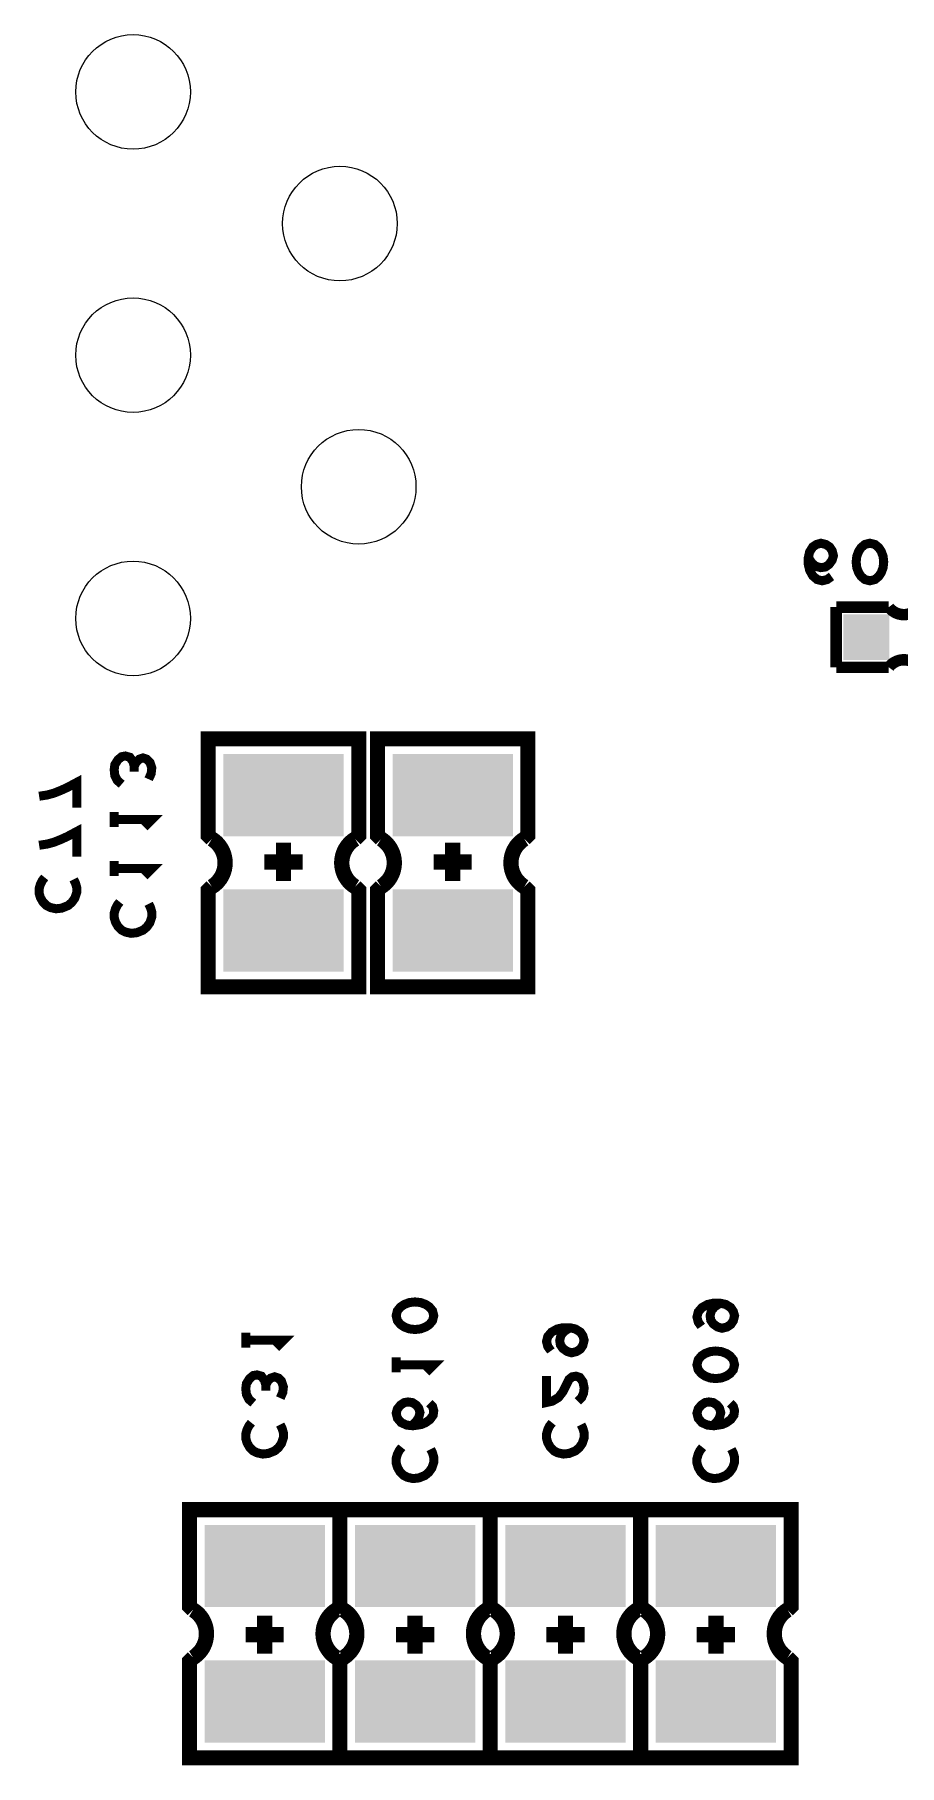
# Model space of a CAD drawing. Extents: x 0 to 200, y -10 to 130.
# Drawn here: x 77.19 to 88.69, y 23 to 46.01 of the extents above; entities that cross this region are included whole.
import ezdxf

# ---------------------------------------------------------------- set-up
doc = ezdxf.new("R2010")
doc.units = 0
doc.layers.get('0').update_dxf_attribs({"linetype": 'CONTINUOUS'})
doc.layers.add('MASK_BOTTOM_ART', color=6, linetype='CONTINUOUS')
doc.layers.add('SILK_BOTTOM_ART', color=5, linetype='CONTINUOUS')

# ---------------------------------------------------------------- blocks, each defined once
blk = doc.blocks.new('SQUARE_586')
blk.add_solid([(0.3048, 0.3048), (0.3048, -0.3048), (-0.3048, 0.3048), (-0.3048, -0.3048)])
blk = doc.blocks.new('ROUND_572')
blk.add_circle((0, 0), 0.762)
blk = doc.blocks.new('RECTANGLE_569')
blk.add_solid([(0.8001, 0.5461), (0.8001, -0.5461), (-0.8001, 0.5461), (-0.8001, -0.5461)])

msp = doc.modelspace()

# ---------------------------------------------------------------- linework, layer by layer
at = {"layer": 'SILK_BOTTOM_ART'}
for points, const_width in [([(87.7881, 38.8083), (87.7297, 38.7667), (87.6631, 38.75), (87.5964, 38.7667), (87.5381, 38.8167), (87.4964, 38.8917), (87.4797, 38.9667), (87.4797, 39.0583), (87.4964, 39.1333), (87.5381, 39.2), (87.5881, 39.2333), (87.6464, 39.25), (87.7131, 39.2333), (87.7631, 39.2), (87.7964, 39.15), (87.8131, 39.0833), (87.7964, 39.025), (87.7547, 38.9667), (87.7047, 38.9333), (87.6464, 38.925), (87.5797, 38.9417), (87.5297, 38.9833), (87.4797, 39.0583)], 0.12), ([(88.2988, 39.25), (88.3655, 39.2333), (88.4155, 39.1917), (88.4488, 39.1417), (88.4738, 39.075), (88.4821, 39), (88.4738, 38.925), (88.4488, 38.8583), (88.4155, 38.8083), (88.3655, 38.7667), (88.2988, 38.75), (88.2321, 38.7667), (88.1821, 38.8083), (88.1488, 38.8583), (88.1238, 38.925), (88.1155, 39), (88.1238, 39.075), (88.1488, 39.1417), (88.1821, 39.1917), (88.2321, 39.2333), (88.2988, 39.25)], 0.12), ([(87.85, 38.4), (87.85, 37.6)], 0.1524), ([(88.55, 38.4), (87.85, 38.4)], 0.1524), ([(87.85, 37.6), (88.55, 37.6)], 0.1524), ([(81.4525, 35.3175), (81.5, 35.365), (81.5, 36.65), (79.5, 36.65), (79.5, 35.365), (79.5475, 35.3175)], 0.2), ([(83.7025, 35.3175), (83.75, 35.365), (83.75, 36.65), (81.75, 36.65), (81.75, 35.365), (81.7975, 35.3175)], 0.2), ([(78.3483, 36.0453), (78.29, 36.0953), (78.2566, 36.1619), (78.2483, 36.2369), (78.2566, 36.3036), (78.2983, 36.3703), (78.3483, 36.4119), (78.3983, 36.4203), (78.4566, 36.4036), (78.4983, 36.3453), (78.515, 36.2869), (78.515, 36.2119)], 0.12), ([(78.515, 36.2869), (78.54, 36.3369), (78.5816, 36.3786), (78.6316, 36.3953), (78.6816, 36.3786), (78.7233, 36.3369), (78.7483, 36.2619), (78.74, 36.1869), (78.7066, 36.1119)], 0.12), ([(77.25, 35.8857), (77.3583, 35.9024), (77.45, 35.9274), (77.5333, 35.9607), (77.625, 36.0024), (77.75, 36.0691), (77.75, 35.7357)], 0.12), ([(78.2483, 35.4762), (78.2483, 35.6762)], 0.12), ([(77.25, 35.2333), (77.3583, 35.25), (77.45, 35.275), (77.5333, 35.3083), (77.625, 35.35), (77.75, 35.4167), (77.75, 35.0833)], 0.12), ([(78.2483, 35.5762), (78.7483, 35.5762), (78.6483, 35.4762)], 0.12), ([(80.5, 35.2667), (80.5, 34.7587)], 0.2032), ([(82.75, 35.2667), (82.75, 34.7587)], 0.2032), ([(78.2483, 34.8238), (78.2483, 35.0238)], 0.12), ([(78.2483, 34.9238), (78.7483, 34.9238), (78.6483, 34.8238)], 0.12), ([(80.246, 35.0127), (80.754, 35.0127)], 0.2032), ([(82.496, 35.0127), (83.004, 35.0127)], 0.2032), ([(77.7083, 34.7809), (77.7333, 34.7309), (77.75, 34.6726), (77.75, 34.6059), (77.725, 34.5309), (77.6833, 34.4726), (77.6333, 34.4309), (77.55, 34.3976), (77.475, 34.3893), (77.4, 34.4059), (77.35, 34.4309), (77.3, 34.4809), (77.2667, 34.5393), (77.25, 34.5976), (77.25, 34.6559), (77.2667, 34.7143), (77.2917, 34.7643), (77.325, 34.8059)], 0.12), ([(79.5475, 34.6825), (79.5, 34.635), (79.5, 33.35), (81.5, 33.35), (81.5, 34.635), (81.4525, 34.6825)], 0.2), ([(81.7975, 34.6825), (81.75, 34.635), (81.75, 33.35), (83.75, 33.35), (83.75, 34.635), (83.7025, 34.6825)], 0.2), ([(78.7066, 34.4547), (78.7316, 34.4047), (78.7483, 34.3464), (78.7483, 34.2797), (78.7233, 34.2047), (78.6816, 34.1464), (78.6316, 34.1047), (78.5483, 34.0714), (78.4733, 34.0631), (78.3983, 34.0797), (78.3483, 34.1047), (78.2983, 34.1547), (78.265, 34.2131), (78.2483, 34.2714), (78.2483, 34.3297), (78.265, 34.3881), (78.29, 34.4381), (78.3233, 34.4797)], 0.12), ([(82.4983, 28.9786), (82.4816, 28.9119), (82.44, 28.8619), (82.39, 28.8286), (82.3233, 28.8036), (82.2483, 28.7953), (82.1733, 28.8036), (82.1066, 28.8286), (82.0566, 28.8619), (82.015, 28.9119), (81.9983, 28.9786), (82.015, 29.0453), (82.0566, 29.0953), (82.1066, 29.1286), (82.1733, 29.1536), (82.2483, 29.1619), (82.3233, 29.1536), (82.39, 29.1286), (82.44, 29.0953), (82.4816, 29.0453), (82.4983, 28.9786)], 0.12), ([(86.0566, 28.8369), (86.015, 28.8953), (85.9983, 28.9619), (86.015, 29.0286), (86.065, 29.0869), (86.14, 29.1286), (86.215, 29.1453), (86.3066, 29.1453), (86.3816, 29.1286), (86.4483, 29.0869), (86.4816, 29.0369), (86.4983, 28.9786), (86.4816, 28.9119), (86.4483, 28.8619), (86.3983, 28.8286), (86.3316, 28.8119), (86.2733, 28.8286), (86.215, 28.8703), (86.1816, 28.9203), (86.1733, 28.9786), (86.19, 29.0453), (86.2316, 29.0953), (86.3066, 29.1453)], 0.12), ([(79.9983, 28.5524), (79.9983, 28.7524)], 0.12), ([(84.0566, 28.5107), (84.015, 28.5691), (83.9983, 28.6357), (84.015, 28.7024), (84.065, 28.7607), (84.14, 28.8024), (84.215, 28.8191), (84.3066, 28.8191), (84.3816, 28.8024), (84.4483, 28.7607), (84.4816, 28.7107), (84.4983, 28.6524), (84.4816, 28.5857), (84.4483, 28.5357), (84.3983, 28.5024), (84.3316, 28.4857), (84.2733, 28.5024), (84.215, 28.5441), (84.1816, 28.5941), (84.1733, 28.6524), (84.19, 28.7191), (84.2316, 28.7691), (84.3066, 28.8191)], 0.12), ([(79.9983, 28.6524), (80.4983, 28.6524), (80.3983, 28.5524)], 0.12), ([(86.4983, 28.3262), (86.4816, 28.2595), (86.44, 28.2095), (86.39, 28.1762), (86.3233, 28.1512), (86.2483, 28.1429), (86.1733, 28.1512), (86.1066, 28.1762), (86.0566, 28.2095), (86.015, 28.2595), (85.9983, 28.3262), (86.015, 28.3929), (86.0566, 28.4429), (86.1066, 28.4762), (86.1733, 28.5012), (86.2483, 28.5095), (86.3233, 28.5012), (86.39, 28.4762), (86.44, 28.4429), (86.4816, 28.3929), (86.4983, 28.3262)], 0.12), ([(81.9983, 28.2262), (81.9983, 28.4262)], 0.12), ([(81.9983, 28.3262), (82.4983, 28.3262), (82.3983, 28.2262)], 0.12), ([(80.0983, 27.8167), (80.04, 27.8667), (80.0066, 27.9333), (79.9983, 28.0083), (80.0066, 28.075), (80.0483, 28.1417), (80.0983, 28.1833), (80.1483, 28.1917), (80.2066, 28.175), (80.2483, 28.1167), (80.265, 28.0583), (80.265, 27.9833)], 0.12), ([(80.265, 28.0583), (80.29, 28.1083), (80.3316, 28.15), (80.3816, 28.1667), (80.4316, 28.15), (80.4733, 28.1083), (80.4983, 28.0333), (80.49, 27.9583), (80.4566, 27.8833)], 0.12), ([(84.415, 27.8417), (84.465, 27.8917), (84.49, 27.95), (84.4983, 28.0167), (84.4816, 28.1), (84.44, 28.1583), (84.39, 28.175), (84.34, 28.1667), (84.2983, 28.1333), (84.215, 27.9667), (84.1566, 27.8917), (84.0733, 27.8417), (83.9983, 27.825), (83.9983, 28.175)], 0.12), ([(82.2066, 27.5155), (82.265, 27.5738), (82.2983, 27.6238), (82.315, 27.6905), (82.2983, 27.7488), (82.265, 27.7905), (82.215, 27.8238), (82.1566, 27.8321), (82.1066, 27.8238), (82.0566, 27.7905), (82.015, 27.7405), (81.9983, 27.6821), (82.015, 27.6155), (82.065, 27.5571), (82.14, 27.5238), (82.2233, 27.5155), (82.3316, 27.5321), (82.39, 27.5571), (82.4483, 27.5988), (82.49, 27.6571), (82.4983, 27.7155), (82.4816, 27.7738), (82.44, 27.8155)], 0.12), ([(86.2066, 27.5155), (86.265, 27.5738), (86.2983, 27.6238), (86.315, 27.6905), (86.2983, 27.7488), (86.265, 27.7905), (86.215, 27.8238), (86.1566, 27.8321), (86.1066, 27.8238), (86.0566, 27.7905), (86.015, 27.7405), (85.9983, 27.6821), (86.015, 27.6155), (86.065, 27.5571), (86.14, 27.5238), (86.2233, 27.5155), (86.3316, 27.5321), (86.39, 27.5571), (86.4483, 27.5988), (86.49, 27.6571), (86.4983, 27.7155), (86.4816, 27.7738), (86.44, 27.8155)], 0.12), ([(80.4566, 27.5309), (80.4816, 27.4809), (80.4983, 27.4226), (80.4983, 27.3559), (80.4733, 27.2809), (80.4316, 27.2226), (80.3816, 27.1809), (80.2983, 27.1476), (80.2233, 27.1393), (80.1483, 27.1559), (80.0983, 27.1809), (80.0483, 27.2309), (80.015, 27.2893), (79.9983, 27.3476), (79.9983, 27.4059), (80.015, 27.4643), (80.04, 27.5143), (80.0733, 27.5559)], 0.12), ([(84.4566, 27.5309), (84.4816, 27.4809), (84.4983, 27.4226), (84.4983, 27.3559), (84.4733, 27.2809), (84.4316, 27.2226), (84.3816, 27.1809), (84.2983, 27.1476), (84.2233, 27.1393), (84.1483, 27.1559), (84.0983, 27.1809), (84.0483, 27.2309), (84.015, 27.2893), (83.9983, 27.3476), (83.9983, 27.4059), (84.015, 27.4643), (84.04, 27.5143), (84.0733, 27.5559)], 0.12), ([(82.4566, 27.2047), (82.4816, 27.1547), (82.4983, 27.0964), (82.4983, 27.0297), (82.4733, 26.9547), (82.4316, 26.8964), (82.3816, 26.8547), (82.2983, 26.8214), (82.2233, 26.8131), (82.1483, 26.8297), (82.0983, 26.8547), (82.0483, 26.9047), (82.015, 26.9631), (81.9983, 27.0214), (81.9983, 27.0797), (82.015, 27.1381), (82.04, 27.1881), (82.0733, 27.2297)], 0.12), ([(86.4566, 27.2047), (86.4816, 27.1547), (86.4983, 27.0964), (86.4983, 27.0297), (86.4733, 26.9547), (86.4316, 26.8964), (86.3816, 26.8547), (86.2983, 26.8214), (86.2233, 26.8131), (86.1483, 26.8297), (86.0983, 26.8547), (86.0483, 26.9047), (86.015, 26.9631), (85.9983, 27.0214), (85.9983, 27.0797), (86.015, 27.1381), (86.04, 27.1881), (86.0733, 27.2297)], 0.12), ([(81.2025, 25.0675), (81.25, 25.115), (81.25, 26.4), (79.25, 26.4), (79.25, 25.115), (79.2975, 25.0675)], 0.2), ([(83.2025, 25.0675), (83.25, 25.115), (83.25, 26.4), (81.25, 26.4), (81.25, 25.115), (81.2975, 25.0675)], 0.2), ([(85.2025, 25.0675), (85.25, 25.115), (85.25, 26.4), (83.25, 26.4), (83.25, 25.115), (83.2975, 25.0675)], 0.2), ([(87.2025, 25.0675), (87.25, 25.115), (87.25, 26.4), (85.25, 26.4), (85.25, 25.115), (85.2975, 25.0675)], 0.2), ([(80.25, 24.4833), (80.25, 24.9913)], 0.2032), ([(82.25, 24.4833), (82.25, 24.9913)], 0.2032), ([(84.25, 24.4833), (84.25, 24.9913)], 0.2032), ([(86.25, 24.4833), (86.25, 24.9913)], 0.2032), ([(80.504, 24.7373), (79.996, 24.7373)], 0.2032), ([(82.504, 24.7373), (81.996, 24.7373)], 0.2032), ([(84.504, 24.7373), (83.996, 24.7373)], 0.2032), ([(86.504, 24.7373), (85.996, 24.7373)], 0.2032), ([(79.2975, 24.4325), (79.25, 24.385), (79.25, 23.1), (81.25, 23.1), (81.25, 24.385), (81.2025, 24.4325)], 0.2), ([(81.2975, 24.4325), (81.25, 24.385), (81.25, 23.1), (83.25, 23.1), (83.25, 24.385), (83.2025, 24.4325)], 0.2), ([(83.2975, 24.4325), (83.25, 24.385), (83.25, 23.1), (85.25, 23.1), (85.25, 24.385), (85.2025, 24.4325)], 0.2), ([(85.2975, 24.4325), (85.25, 24.385), (85.25, 23.1), (87.25, 23.1), (87.25, 24.385), (87.2025, 24.4325)], 0.2)]:
    msp.add_lwpolyline(points, dxfattribs=dict(at, const_width=const_width))
for points, const_width in [([(88.55, 38.4, 0.5), (88.95, 38.4)], 0.1524), ([(88.95, 37.6, 0.5), (88.55, 37.6)], 0.1524), ([(79.5475, 34.6825, 0.554718), (79.5475, 35.3175)], 0.2032), ([(81.4525, 35.3175, 0.5602289), (81.4525, 34.6825)], 0.2032), ([(81.7975, 34.6825, 0.554718), (81.7975, 35.3175)], 0.2032), ([(83.7025, 35.3175, 0.5602289), (83.7025, 34.6825)], 0.2032), ([(79.2975, 24.4325, 0.5602289), (79.2975, 25.0675)], 0.2032), ([(81.2025, 25.0675, 0.554718), (81.2025, 24.4325)], 0.2032), ([(81.2975, 24.4325, 0.5602289), (81.2975, 25.0675)], 0.2032), ([(83.2025, 25.0675, 0.554718), (83.2025, 24.4325)], 0.2032), ([(83.2975, 24.4325, 0.5602289), (83.2975, 25.0675)], 0.2032), ([(85.2025, 25.0675, 0.554718), (85.2025, 24.4325)], 0.2032), ([(85.2975, 24.4325, 0.5602289), (85.2975, 25.0675)], 0.2032), ([(87.2025, 25.0675, 0.554718), (87.2025, 24.4325)], 0.2032)]:
    msp.add_lwpolyline(points, format="xyb", dxfattribs=dict(at, const_width=const_width))

# ---------------------------------------------------------------- block references
at = {"layer": 'MASK_BOTTOM_ART'}
for name, p in [('ROUND_572', (78.5, 45.25)), ('ROUND_572', (81.25, 43.5)), ('ROUND_572', (78.5, 41.75)), ('ROUND_572', (81.5, 40)), ('ROUND_572', (78.5, 38.25)), ('SQUARE_586', (88.25, 38)), ('RECTANGLE_569', (80.5, 35.9)), ('RECTANGLE_569', (82.75, 35.9)), ('RECTANGLE_569', (80.5, 34.1)), ('RECTANGLE_569', (82.75, 34.1)), ('RECTANGLE_569', (80.25, 25.65)), ('RECTANGLE_569', (82.25, 25.65)), ('RECTANGLE_569', (84.25, 25.65)), ('RECTANGLE_569', (86.25, 25.65)), ('RECTANGLE_569', (80.25, 23.85)), ('RECTANGLE_569', (82.25, 23.85)), ('RECTANGLE_569', (84.25, 23.85)), ('RECTANGLE_569', (86.25, 23.85))]:
    msp.add_blockref(name, p, dxfattribs=at)

doc.saveas('drawing.dxf')
